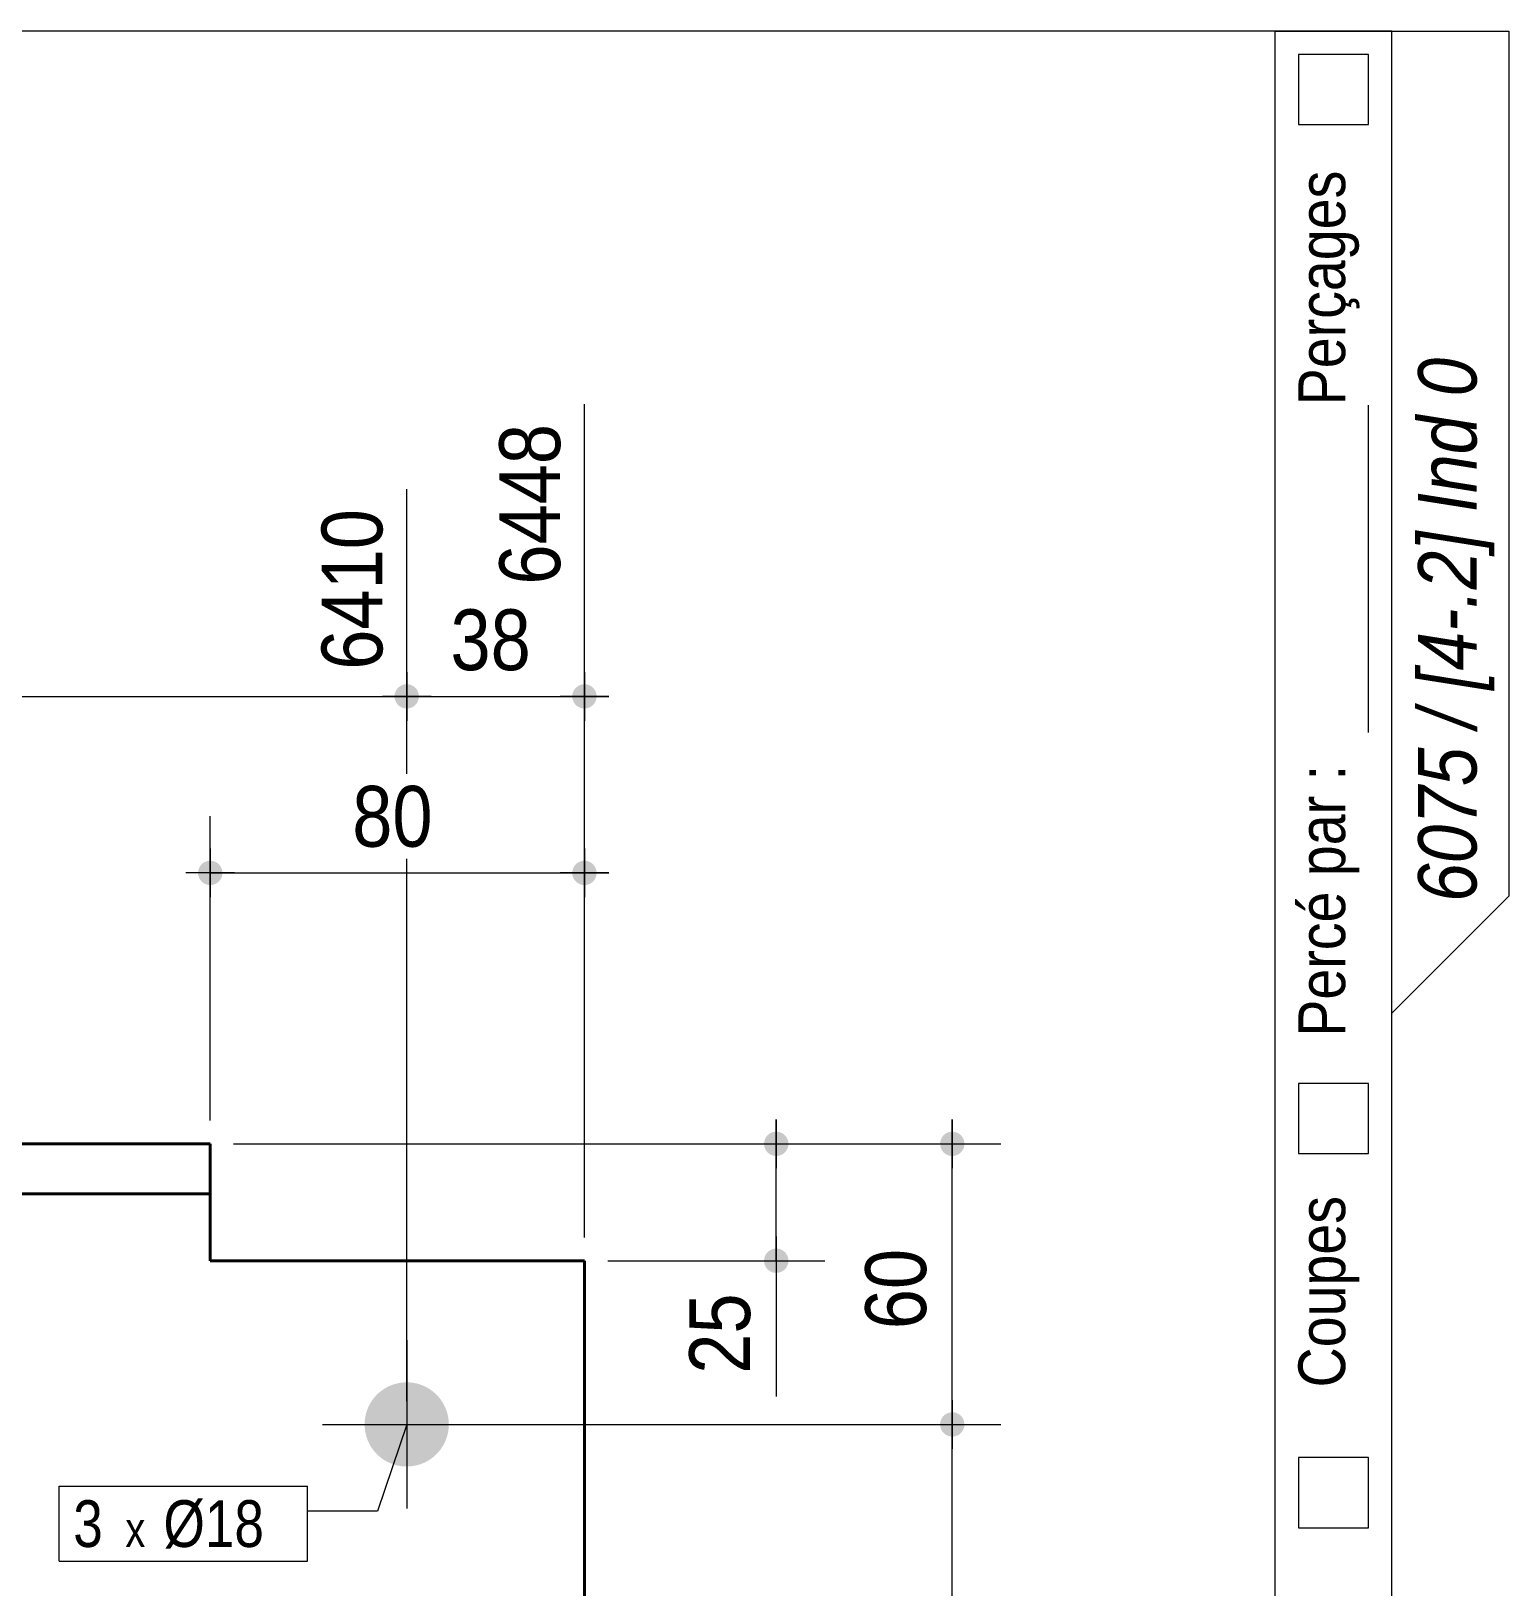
# Model space of a CAD drawing. Header units: millimetres. Extents: x 2 to 287, y 5 to 195.
# Drawn here: x 223.8 to 287, y 128.5 to 195 of the extents above; entities that cross this region are included whole.
import ezdxf

# ---------------------------------------------------------------- set-up
doc = ezdxf.new("R2010")
doc.units = ezdxf.units.MM
for name, color, linetype, lineweight in [('Autre type objet', 1, 'Continuous', 0), ('Boulon', 7, 'Continuous', 0), ('Cotation', 7, 'Continuous', 0), ('Désignation boulon', 3, 'Continuous', 0), ('Feuille dessin', 5, 'Continuous', 0), ('Piece', 2, 'Continuous', 0)]:
    doc.layers.add(name, color=color, linetype=linetype, lineweight=lineweight)
doc.styles.add('ARIAL', font='ARIAL.TTF')
doc.styles.add('ARIAL_ITALIC', font='ARIALI.TTF')
doc.styles.add('COMIC_SANS_MS', font='COMIC.TTF')

# ---------------------------------------------------------------- blocks, each defined once
blk = doc.blocks.new('*A3')
at = {"layer": 'Boulon'}
for points in [[(238.072, 135.461), (238.074, 135.505), (238.077, 135.55), (238.081, 135.594), (238.085, 135.637), (238.091, 135.681), (238.098, 135.725), (238.107, 135.768), (238.116, 135.811), (238.126, 135.854), (238.137, 135.897), (238.149, 135.94), (238.163, 135.982), (238.177, 136.024), (238.193, 136.065), (238.209, 136.106), (238.226, 136.147), (238.245, 136.187), (238.264, 136.226), (238.284, 136.266), (238.306, 136.304), (238.328, 136.342), (238.351, 136.38), (238.375, 136.417), (238.4, 136.454), (238.426, 136.489), (238.453, 136.525), (238.481, 136.559), (238.509, 136.593), (238.538, 136.626), (238.568, 136.658), (238.599, 136.69), (238.631, 136.721), (238.663, 136.751), (238.696, 136.78), (238.73, 136.809), (238.765, 136.836), (238.8, 136.863), (238.835, 136.889), (238.872, 136.914), (238.909, 136.938), (238.947, 136.961), (238.985, 136.983), (239.023, 137.005), (239.063, 137.025), (239.102, 137.044), (239.143, 137.063), (239.183, 137.08), (239.224, 137.096), (239.266, 137.112), (239.307, 137.126), (239.349, 137.14), (239.392, 137.152), (239.435, 137.163), (239.478, 137.173), (239.521, 137.183), (239.564, 137.191), (239.608, 137.198), (239.652, 137.204), (239.696, 137.208), (239.74, 137.212), (239.784, 137.215), (239.828, 137.217), (239.872, 137.217), (239.916, 137.217), (239.96, 137.215), (240.004, 137.212), (240.048, 137.208), (240.092, 137.204), (240.136, 137.198), (240.18, 137.191), (240.223, 137.183), (240.266, 137.173), (240.309, 137.163), (240.352, 137.152), (240.394, 137.14), (240.437, 137.126), (240.478, 137.112), (240.52, 137.096), (240.561, 137.08), (240.601, 137.063), (240.642, 137.044), (240.681, 137.025), (240.72, 137.005), (240.759, 136.983), (240.797, 136.961), (240.835, 136.938), (240.872, 136.914), (240.908, 136.889), (240.944, 136.863), (240.979, 136.836), (241.014, 136.809), (241.048, 136.78), (241.081, 136.751), (241.113, 136.721), (241.145, 136.69), (241.176, 136.658), (241.206, 136.626), (241.235, 136.593), (241.263, 136.559), (241.291, 136.525), (241.318, 136.489), (241.344, 136.454), (241.369, 136.417), (241.393, 136.38), (241.416, 136.342), (241.438, 136.304), (241.459, 136.266), (241.48, 136.226), (241.499, 136.187), (241.518, 136.147), (241.535, 136.106), (241.551, 136.065), (241.567, 136.024), (241.581, 135.982), (241.594, 135.94), (241.607, 135.897), (241.618, 135.854), (241.628, 135.811), (241.637, 135.768), (241.645, 135.725), (241.652, 135.681), (241.658, 135.637), (241.663, 135.594), (241.667, 135.55), (241.67, 135.505), (241.671, 135.461), (241.672, 135.417), (241.671, 135.373), (241.67, 135.329), (241.667, 135.285), (241.663, 135.241), (241.658, 135.197), (241.652, 135.153), (241.645, 135.109), (241.637, 135.066), (241.628, 135.023), (241.618, 134.98), (241.607, 134.937), (241.594, 134.895), (241.581, 134.852), (241.567, 134.811), (241.551, 134.769), (241.535, 134.728), (241.518, 134.688), (241.499, 134.648), (241.48, 134.608), (241.459, 134.569), (241.438, 134.53), (241.416, 134.492), (241.393, 134.454), (241.369, 134.417), (241.344, 134.381), (241.318, 134.345), (241.291, 134.31), (241.263, 134.275), (241.235, 134.241), (241.206, 134.208), (241.176, 134.176), (241.145, 134.144), (241.113, 134.113), (241.081, 134.083), (241.048, 134.054), (241.014, 134.026), (240.979, 133.998), (240.944, 133.971), (240.908, 133.945), (240.872, 133.92), (240.835, 133.896), (240.797, 133.873), (240.759, 133.851), (240.72, 133.83), (240.681, 133.809), (240.642, 133.79), (240.601, 133.772), (240.561, 133.754), (240.52, 133.738), (240.478, 133.722), (240.437, 133.708), (240.394, 133.695), (240.352, 133.682), (240.309, 133.671), (240.266, 133.661), (240.223, 133.652), (240.18, 133.644), (240.136, 133.637), (240.092, 133.631), (240.048, 133.626), (240.004, 133.622), (239.96, 133.619), (239.916, 133.618), (239.872, 133.617), (239.828, 133.618), (239.784, 133.619), (239.74, 133.622), (239.696, 133.626), (239.652, 133.631), (239.608, 133.637), (239.564, 133.644), (239.521, 133.652), (239.478, 133.661), (239.435, 133.671), (239.392, 133.682), (239.349, 133.695), (239.307, 133.708), (239.266, 133.722), (239.224, 133.738), (239.183, 133.754), (239.143, 133.772), (239.102, 133.79), (239.063, 133.809), (239.023, 133.83), (238.985, 133.851), (238.947, 133.873), (238.909, 133.896), (238.872, 133.92), (238.835, 133.945), (238.8, 133.971), (238.765, 133.998), (238.73, 134.026), (238.696, 134.054), (238.663, 134.083), (238.631, 134.113), (238.599, 134.144), (238.568, 134.176), (238.538, 134.208), (238.509, 134.241), (238.481, 134.275), (238.453, 134.31), (238.426, 134.345), (238.4, 134.381), (238.375, 134.417), (238.351, 134.454), (238.328, 134.492), (238.306, 134.53), (238.284, 134.569), (238.264, 134.608), (238.245, 134.648), (238.226, 134.688), (238.209, 134.728), (238.193, 134.769), (238.177, 134.811), (238.163, 134.852), (238.149, 134.895), (238.137, 134.937), (238.126, 134.98), (238.116, 135.023), (238.107, 135.066), (238.098, 135.109), (238.091, 135.153), (238.085, 135.197), (238.081, 135.241), (238.077, 135.285), (238.074, 135.329), (238.072, 135.373), (238.072, 135.417)], [(238.072, 117.461), (238.074, 117.505), (238.077, 117.55), (238.081, 117.594), (238.085, 117.637), (238.091, 117.681), (238.098, 117.725), (238.107, 117.768), (238.116, 117.811), (238.126, 117.854), (238.137, 117.897), (238.149, 117.94), (238.163, 117.982), (238.177, 118.024), (238.193, 118.065), (238.209, 118.106), (238.226, 118.147), (238.245, 118.187), (238.264, 118.226), (238.284, 118.266), (238.306, 118.304), (238.328, 118.342), (238.351, 118.38), (238.375, 118.417), (238.4, 118.454), (238.426, 118.489), (238.453, 118.525), (238.481, 118.559), (238.509, 118.593), (238.538, 118.626), (238.568, 118.658), (238.599, 118.69), (238.631, 118.721), (238.663, 118.751), (238.696, 118.78), (238.73, 118.809), (238.765, 118.836), (238.8, 118.863), (238.835, 118.889), (238.872, 118.914), (238.909, 118.938), (238.947, 118.961), (238.985, 118.983), (239.023, 119.005), (239.063, 119.025), (239.102, 119.044), (239.143, 119.063), (239.183, 119.08), (239.224, 119.096), (239.266, 119.112), (239.307, 119.126), (239.349, 119.14), (239.392, 119.152), (239.435, 119.163), (239.478, 119.173), (239.521, 119.183), (239.564, 119.191), (239.608, 119.198), (239.652, 119.204), (239.696, 119.208), (239.74, 119.212), (239.784, 119.215), (239.828, 119.217), (239.872, 119.217), (239.916, 119.217), (239.96, 119.215), (240.004, 119.212), (240.048, 119.208), (240.092, 119.204), (240.136, 119.198), (240.18, 119.191), (240.223, 119.183), (240.266, 119.173), (240.309, 119.163), (240.352, 119.152), (240.394, 119.14), (240.437, 119.126), (240.478, 119.112), (240.52, 119.096), (240.561, 119.08), (240.601, 119.063), (240.642, 119.044), (240.681, 119.025), (240.72, 119.005), (240.759, 118.983), (240.797, 118.961), (240.835, 118.938), (240.872, 118.914), (240.908, 118.889), (240.944, 118.863), (240.979, 118.836), (241.014, 118.809), (241.048, 118.78), (241.081, 118.751), (241.113, 118.721), (241.145, 118.69), (241.176, 118.658), (241.206, 118.626), (241.235, 118.593), (241.263, 118.559), (241.291, 118.525), (241.318, 118.489), (241.344, 118.454), (241.369, 118.417), (241.393, 118.38), (241.416, 118.342), (241.438, 118.304), (241.459, 118.266), (241.48, 118.226), (241.499, 118.187), (241.518, 118.147), (241.535, 118.106), (241.551, 118.065), (241.567, 118.024), (241.581, 117.982), (241.594, 117.94), (241.607, 117.897), (241.618, 117.854), (241.628, 117.811), (241.637, 117.768), (241.645, 117.725), (241.652, 117.681), (241.658, 117.637), (241.663, 117.594), (241.667, 117.55), (241.67, 117.505), (241.671, 117.461), (241.672, 117.417), (241.671, 117.373), (241.67, 117.329), (241.667, 117.285), (241.663, 117.241), (241.658, 117.197), (241.652, 117.153), (241.645, 117.109), (241.637, 117.066), (241.628, 117.023), (241.618, 116.98), (241.607, 116.937), (241.594, 116.895), (241.581, 116.852), (241.567, 116.811), (241.551, 116.769), (241.535, 116.728), (241.518, 116.688), (241.499, 116.648), (241.48, 116.608), (241.459, 116.569), (241.438, 116.53), (241.416, 116.492), (241.393, 116.454), (241.369, 116.417), (241.344, 116.381), (241.318, 116.345), (241.291, 116.31), (241.263, 116.275), (241.235, 116.241), (241.206, 116.208), (241.176, 116.176), (241.145, 116.144), (241.113, 116.113), (241.081, 116.083), (241.048, 116.054), (241.014, 116.026), (240.979, 115.998), (240.944, 115.971), (240.908, 115.945), (240.872, 115.92), (240.835, 115.896), (240.797, 115.873), (240.759, 115.851), (240.72, 115.83), (240.681, 115.809), (240.642, 115.79), (240.601, 115.772), (240.561, 115.754), (240.52, 115.738), (240.478, 115.722), (240.437, 115.708), (240.394, 115.695), (240.352, 115.682), (240.309, 115.671), (240.266, 115.661), (240.223, 115.652), (240.18, 115.644), (240.136, 115.637), (240.092, 115.631), (240.048, 115.626), (240.004, 115.622), (239.96, 115.619), (239.916, 115.618), (239.872, 115.617), (239.828, 115.618), (239.784, 115.619), (239.74, 115.622), (239.696, 115.626), (239.652, 115.631), (239.608, 115.637), (239.564, 115.644), (239.521, 115.652), (239.478, 115.661), (239.435, 115.671), (239.392, 115.682), (239.349, 115.695), (239.307, 115.708), (239.266, 115.722), (239.224, 115.738), (239.183, 115.754), (239.143, 115.772), (239.102, 115.79), (239.063, 115.809), (239.023, 115.83), (238.985, 115.851), (238.947, 115.873), (238.909, 115.896), (238.872, 115.92), (238.835, 115.945), (238.8, 115.971), (238.765, 115.998), (238.73, 116.026), (238.696, 116.054), (238.663, 116.083), (238.631, 116.113), (238.599, 116.144), (238.568, 116.176), (238.538, 116.208), (238.509, 116.241), (238.481, 116.275), (238.453, 116.31), (238.426, 116.345), (238.4, 116.381), (238.375, 116.417), (238.351, 116.454), (238.328, 116.492), (238.306, 116.53), (238.284, 116.569), (238.264, 116.608), (238.245, 116.648), (238.226, 116.688), (238.209, 116.728), (238.193, 116.769), (238.177, 116.811), (238.163, 116.852), (238.149, 116.895), (238.137, 116.937), (238.126, 116.98), (238.116, 117.023), (238.107, 117.066), (238.098, 117.109), (238.091, 117.153), (238.085, 117.197), (238.081, 117.241), (238.077, 117.285), (238.074, 117.329), (238.072, 117.373), (238.072, 117.417)], [(238.072, 99.461), (238.074, 99.505), (238.077, 99.55), (238.081, 99.594), (238.085, 99.637), (238.091, 99.681), (238.098, 99.725), (238.107, 99.768), (238.116, 99.811), (238.126, 99.854), (238.137, 99.897), (238.149, 99.94), (238.163, 99.982), (238.177, 100.024), (238.193, 100.065), (238.209, 100.106), (238.226, 100.147), (238.245, 100.187), (238.264, 100.226), (238.284, 100.266), (238.306, 100.304), (238.328, 100.342), (238.351, 100.38), (238.375, 100.417), (238.4, 100.454), (238.426, 100.489), (238.453, 100.525), (238.481, 100.559), (238.509, 100.593), (238.538, 100.626), (238.568, 100.658), (238.599, 100.69), (238.631, 100.721), (238.663, 100.751), (238.696, 100.78), (238.73, 100.809), (238.765, 100.836), (238.8, 100.863), (238.835, 100.889), (238.872, 100.914), (238.909, 100.938), (238.947, 100.961), (238.985, 100.983), (239.023, 101.005), (239.063, 101.025), (239.102, 101.044), (239.143, 101.063), (239.183, 101.08), (239.224, 101.096), (239.266, 101.112), (239.307, 101.126), (239.349, 101.14), (239.392, 101.152), (239.435, 101.163), (239.478, 101.173), (239.521, 101.183), (239.564, 101.191), (239.608, 101.198), (239.652, 101.204), (239.696, 101.208), (239.74, 101.212), (239.784, 101.215), (239.828, 101.217), (239.872, 101.217), (239.916, 101.217), (239.96, 101.215), (240.004, 101.212), (240.048, 101.208), (240.092, 101.204), (240.136, 101.198), (240.18, 101.191), (240.223, 101.183), (240.266, 101.173), (240.309, 101.163), (240.352, 101.152), (240.394, 101.14), (240.437, 101.126), (240.478, 101.112), (240.52, 101.096), (240.561, 101.08), (240.601, 101.063), (240.642, 101.044), (240.681, 101.025), (240.72, 101.005), (240.759, 100.983), (240.797, 100.961), (240.835, 100.938), (240.872, 100.914), (240.908, 100.889), (240.944, 100.863), (240.979, 100.836), (241.014, 100.809), (241.048, 100.78), (241.081, 100.751), (241.113, 100.721), (241.145, 100.69), (241.176, 100.658), (241.206, 100.626), (241.235, 100.593), (241.263, 100.559), (241.291, 100.525), (241.318, 100.489), (241.344, 100.454), (241.369, 100.417), (241.393, 100.38), (241.416, 100.342), (241.438, 100.304), (241.459, 100.266), (241.48, 100.226), (241.499, 100.187), (241.518, 100.147), (241.535, 100.106), (241.551, 100.065), (241.567, 100.024), (241.581, 99.982), (241.594, 99.94), (241.607, 99.897), (241.618, 99.854), (241.628, 99.811), (241.637, 99.768), (241.645, 99.725), (241.652, 99.681), (241.658, 99.637), (241.663, 99.594), (241.667, 99.55), (241.67, 99.505), (241.671, 99.461), (241.672, 99.417), (241.671, 99.373), (241.67, 99.329), (241.667, 99.285), (241.663, 99.241), (241.658, 99.197), (241.652, 99.153), (241.645, 99.109), (241.637, 99.066), (241.628, 99.023), (241.618, 98.98), (241.607, 98.937), (241.594, 98.895), (241.581, 98.852), (241.567, 98.811), (241.551, 98.769), (241.535, 98.728), (241.518, 98.688), (241.499, 98.648), (241.48, 98.608), (241.459, 98.569), (241.438, 98.53), (241.416, 98.492), (241.393, 98.454), (241.369, 98.417), (241.344, 98.381), (241.318, 98.345), (241.291, 98.31), (241.263, 98.275), (241.235, 98.241), (241.206, 98.208), (241.176, 98.176), (241.145, 98.144), (241.113, 98.113), (241.081, 98.083), (241.048, 98.054), (241.014, 98.026), (240.979, 97.998), (240.944, 97.971), (240.908, 97.945), (240.872, 97.92), (240.835, 97.896), (240.797, 97.873), (240.759, 97.851), (240.72, 97.83), (240.681, 97.809), (240.642, 97.79), (240.601, 97.772), (240.561, 97.754), (240.52, 97.738), (240.478, 97.722), (240.437, 97.708), (240.394, 97.695), (240.352, 97.682), (240.309, 97.671), (240.266, 97.661), (240.223, 97.652), (240.18, 97.644), (240.136, 97.637), (240.092, 97.631), (240.048, 97.626), (240.004, 97.622), (239.96, 97.619), (239.916, 97.618), (239.872, 97.617), (239.828, 97.618), (239.784, 97.619), (239.74, 97.622), (239.696, 97.626), (239.652, 97.631), (239.608, 97.637), (239.564, 97.644), (239.521, 97.652), (239.478, 97.661), (239.435, 97.671), (239.392, 97.682), (239.349, 97.695), (239.307, 97.708), (239.266, 97.722), (239.224, 97.738), (239.183, 97.754), (239.143, 97.772), (239.102, 97.79), (239.063, 97.809), (239.023, 97.83), (238.985, 97.851), (238.947, 97.873), (238.909, 97.896), (238.872, 97.92), (238.835, 97.945), (238.8, 97.971), (238.765, 97.998), (238.73, 98.026), (238.696, 98.054), (238.663, 98.083), (238.631, 98.113), (238.599, 98.144), (238.568, 98.176), (238.538, 98.208), (238.509, 98.241), (238.481, 98.275), (238.453, 98.31), (238.426, 98.345), (238.4, 98.381), (238.375, 98.417), (238.351, 98.454), (238.328, 98.492), (238.306, 98.53), (238.284, 98.569), (238.264, 98.608), (238.245, 98.648), (238.226, 98.688), (238.209, 98.728), (238.193, 98.769), (238.177, 98.811), (238.163, 98.852), (238.149, 98.895), (238.137, 98.937), (238.126, 98.98), (238.116, 99.023), (238.107, 99.066), (238.098, 99.109), (238.091, 99.153), (238.085, 99.197), (238.081, 99.241), (238.077, 99.285), (238.074, 99.329), (238.072, 99.373), (238.072, 99.417)]]:
    blk.add_hatch(color=256, dxfattribs=at).paths.add_polyline_path(points, flags=17)
at = {"layer": 'Boulon', "linetype": 'Continuous', "lineweight": 0}
for p, q in [((239.872, 139.017), (239.872, 131.817)), ((236.272, 135.417), (243.472, 135.417)), ((239.872, 121.017), (239.872, 113.817)), ((236.272, 117.417), (243.472, 117.417)), ((239.872, 103.017), (239.872, 95.817)), ((236.272, 99.417), (243.472, 99.417))]:
    blk.add_line(p, q, dxfattribs=at)
blk = doc.blocks.new('*A5')
at = {"layer": 'Piece', "color": 2, "linetype": 'Continuous', "lineweight": 40}
for p, q in [((231.471985, 147.417109), (191.471985, 147.417109)), ((231.471985, 147.417109), (231.471985, 142.417109)), ((231.471985, 145.277109), (191.471985, 145.277109)), ((231.471985, 142.417109), (247.471985, 142.417109)), ((247.471985, 87.417109), (247.471985, 142.417109))]:
    blk.add_line(p, q, dxfattribs=at)
blk = doc.blocks.new('*A6')
at = {"layer": 'Feuille dessin', "linetype": 'Continuous', "lineweight": 0}
for p, q in [((282, 195), (5, 195)), ((282, 5), (282, 195))]:
    blk.add_line(p, q, dxfattribs=at)
blk = doc.blocks.new('*A7')
at = {"layer": 'Autre type objet', "linetype": 'Continuous', "lineweight": 0}
for p, q in [((277, 42), (277, 195)), ((277, 195), (287, 195)), ((282, 42), (282, 195)), ((287, 195), (287, 158)), ((278, 194), (278, 191)), ((281, 194), (278, 194)), ((281, 191), (281, 194)), ((278, 191), (281, 191)), ((281, 165), (281, 179)), ((287, 158), (282, 153)), ((278, 150), (278, 147)), ((281, 150), (278, 150)), ((281, 147), (281, 150)), ((278, 147), (281, 147)), ((278, 134), (278, 131)), ((281, 134), (278, 134)), ((281, 131), (281, 134)), ((278, 131), (281, 131))]:
    blk.add_line(p, q, dxfattribs=at)
at = {"layer": 'Autre type objet', "width": 0.85}
for s, height, style, p in [('Perçages', 2, 'ARIAL', (280, 179)), ('6075 / [4-.2] Ind 0', 2.5, 'ARIAL_ITALIC', (285.619109, 157.760245)), ('Percé par :', 2, 'ARIAL', (280, 152)), ('Coupes', 2, 'ARIAL', (280, 137))]:
    blk.add_text(s, height=height, rotation=90, dxfattribs=dict(at, style=style)).set_placement(p)
blk = doc.blocks.new('*A12')
at = {"layer": 'Cotation'}
for points in [[(255.648, 146.898), (255.623, 146.9), (255.597, 146.903), (255.572, 146.907), (255.547, 146.913), (255.523, 146.92), (255.498, 146.928), (255.475, 146.937), (255.451, 146.947), (255.428, 146.959), (255.406, 146.971), (255.385, 146.985), (255.364, 146.999), (255.344, 147.015), (255.324, 147.032), (255.306, 147.049), (255.288, 147.068), (255.272, 147.087), (255.256, 147.107), (255.241, 147.128), (255.228, 147.15), (255.215, 147.172), (255.203, 147.195), (255.193, 147.218), (255.184, 147.242), (255.176, 147.266), (255.169, 147.291), (255.164, 147.316), (255.159, 147.341), (255.156, 147.366), (255.154, 147.392), (255.154, 147.417), (255.154, 147.443), (255.156, 147.468), (255.159, 147.493), (255.164, 147.519), (255.169, 147.543), (255.176, 147.568), (255.184, 147.592), (255.193, 147.616), (255.203, 147.639), (255.215, 147.662), (255.228, 147.684), (255.241, 147.706), (255.256, 147.727), (255.272, 147.747), (255.288, 147.766), (255.306, 147.785), (255.324, 147.802), (255.344, 147.819), (255.364, 147.835), (255.385, 147.849), (255.406, 147.863), (255.428, 147.876), (255.451, 147.887), (255.475, 147.898), (255.498, 147.907), (255.523, 147.915), (255.547, 147.922), (255.572, 147.927), (255.597, 147.931), (255.623, 147.935), (255.648, 147.936), (255.674, 147.937), (255.699, 147.936), (255.725, 147.935), (255.75, 147.931), (255.775, 147.927), (255.8, 147.922), (255.825, 147.915), (255.849, 147.907), (255.873, 147.898), (255.896, 147.887), (255.919, 147.876), (255.941, 147.863), (255.962, 147.849), (255.983, 147.835), (256.003, 147.819), (256.023, 147.802), (256.041, 147.785), (256.059, 147.766), (256.076, 147.747), (256.091, 147.727), (256.106, 147.706), (256.12, 147.684), (256.132, 147.662), (256.144, 147.639), (256.154, 147.616), (256.163, 147.592), (256.171, 147.568), (256.178, 147.543), (256.184, 147.519), (256.188, 147.493), (256.191, 147.468), (256.193, 147.443), (256.194, 147.417), (256.193, 147.392), (256.191, 147.366), (256.188, 147.341), (256.184, 147.316), (256.178, 147.291), (256.171, 147.266), (256.163, 147.242), (256.154, 147.218), (256.144, 147.195), (256.132, 147.172), (256.12, 147.15), (256.106, 147.128), (256.091, 147.107), (256.076, 147.087), (256.059, 147.068), (256.041, 147.049), (256.023, 147.032), (256.003, 147.015), (255.983, 146.999), (255.962, 146.985), (255.941, 146.971), (255.919, 146.959), (255.896, 146.947), (255.873, 146.937), (255.849, 146.928), (255.825, 146.92), (255.8, 146.913), (255.775, 146.907), (255.75, 146.903), (255.725, 146.9), (255.699, 146.898), (255.674, 146.897)], [(255.648, 141.898), (255.623, 141.9), (255.597, 141.903), (255.572, 141.907), (255.547, 141.913), (255.523, 141.92), (255.498, 141.928), (255.475, 141.937), (255.451, 141.947), (255.428, 141.959), (255.406, 141.971), (255.385, 141.985), (255.364, 141.999), (255.344, 142.015), (255.324, 142.032), (255.306, 142.049), (255.288, 142.068), (255.272, 142.087), (255.256, 142.107), (255.241, 142.128), (255.228, 142.15), (255.215, 142.172), (255.203, 142.195), (255.193, 142.218), (255.184, 142.242), (255.176, 142.266), (255.169, 142.291), (255.164, 142.316), (255.159, 142.341), (255.156, 142.366), (255.154, 142.392), (255.154, 142.417), (255.154, 142.443), (255.156, 142.468), (255.159, 142.493), (255.164, 142.519), (255.169, 142.543), (255.176, 142.568), (255.184, 142.592), (255.193, 142.616), (255.203, 142.639), (255.215, 142.662), (255.228, 142.684), (255.241, 142.706), (255.256, 142.727), (255.272, 142.747), (255.288, 142.766), (255.306, 142.785), (255.324, 142.802), (255.344, 142.819), (255.364, 142.835), (255.385, 142.849), (255.406, 142.863), (255.428, 142.876), (255.451, 142.887), (255.475, 142.898), (255.498, 142.907), (255.523, 142.915), (255.547, 142.922), (255.572, 142.927), (255.597, 142.931), (255.623, 142.935), (255.648, 142.936), (255.674, 142.937), (255.699, 142.936), (255.725, 142.935), (255.75, 142.931), (255.775, 142.927), (255.8, 142.922), (255.825, 142.915), (255.849, 142.907), (255.873, 142.898), (255.896, 142.887), (255.919, 142.876), (255.941, 142.863), (255.962, 142.849), (255.983, 142.835), (256.003, 142.819), (256.023, 142.802), (256.041, 142.785), (256.059, 142.766), (256.076, 142.747), (256.091, 142.727), (256.106, 142.706), (256.12, 142.684), (256.132, 142.662), (256.144, 142.639), (256.154, 142.616), (256.163, 142.592), (256.171, 142.568), (256.178, 142.543), (256.184, 142.519), (256.188, 142.493), (256.191, 142.468), (256.193, 142.443), (256.194, 142.417), (256.193, 142.392), (256.191, 142.366), (256.188, 142.341), (256.184, 142.316), (256.178, 142.291), (256.171, 142.266), (256.163, 142.242), (256.154, 142.218), (256.144, 142.195), (256.132, 142.172), (256.12, 142.15), (256.106, 142.128), (256.091, 142.107), (256.076, 142.087), (256.059, 142.068), (256.041, 142.049), (256.023, 142.032), (256.003, 142.015), (255.983, 141.999), (255.962, 141.985), (255.941, 141.971), (255.919, 141.959), (255.896, 141.947), (255.873, 141.937), (255.849, 141.928), (255.825, 141.92), (255.8, 141.913), (255.775, 141.907), (255.75, 141.903), (255.725, 141.9), (255.699, 141.898), (255.674, 141.897)]]:
    blk.add_hatch(color=256, dxfattribs=at).paths.add_polyline_path(points, flags=17)
at = {"layer": 'Cotation', "linetype": 'Continuous', "lineweight": 0}
for p, q in [((255.674, 148.457), (255.674, 146.377)), ((255.674, 147.417), (255.674, 148.457)), ((232.472, 147.417), (257.754, 147.417)), ((254.634, 147.417), (256.714, 147.417)), ((255.674, 142.417), (255.674, 147.417)), ((255.674, 143.457), (255.674, 141.377)), ((248.472, 142.417), (257.754, 142.417)), ((254.634, 142.417), (256.714, 142.417)), ((255.674, 142.417), (255.674, 136.61)), ((255.674, 142.417), (255.674, 136.61))]:
    blk.add_line(p, q, dxfattribs=at)
at = {"layer": 'Cotation'}
for p in [(255.674, 147.417), (255.674, 142.417)]:
    blk.add_point(p, dxfattribs=at)
at = {"layer": 'Cotation', "style": 'ARIAL', "width": 0.85}
blk.add_text('25', height=2.6, rotation=90.00021, dxfattribs=at).set_placement((254.554, 137.585))
blk = doc.blocks.new('*A19')
at = {"layer": 'Cotation'}
for points in [[(263.175, 134.898), (263.149, 134.9), (263.124, 134.903), (263.099, 134.907), (263.074, 134.913), (263.049, 134.92), (263.025, 134.928), (263.001, 134.937), (262.978, 134.947), (262.955, 134.959), (262.933, 134.971), (262.911, 134.985), (262.891, 134.999), (262.87, 135.015), (262.851, 135.032), (262.833, 135.049), (262.815, 135.068), (262.798, 135.087), (262.783, 135.107), (262.768, 135.128), (262.754, 135.15), (262.742, 135.172), (262.73, 135.195), (262.72, 135.218), (262.711, 135.242), (262.703, 135.266), (262.696, 135.291), (262.69, 135.316), (262.686, 135.341), (262.683, 135.366), (262.681, 135.392), (262.68, 135.417), (262.681, 135.443), (262.683, 135.468), (262.686, 135.493), (262.69, 135.519), (262.696, 135.543), (262.703, 135.568), (262.711, 135.592), (262.72, 135.616), (262.73, 135.639), (262.742, 135.662), (262.754, 135.684), (262.768, 135.706), (262.783, 135.727), (262.798, 135.747), (262.815, 135.766), (262.833, 135.785), (262.851, 135.802), (262.87, 135.819), (262.891, 135.835), (262.911, 135.849), (262.933, 135.863), (262.955, 135.876), (262.978, 135.887), (263.001, 135.898), (263.025, 135.907), (263.049, 135.915), (263.074, 135.922), (263.099, 135.927), (263.124, 135.931), (263.149, 135.935), (263.175, 135.936), (263.2, 135.937), (263.226, 135.936), (263.251, 135.935), (263.277, 135.931), (263.302, 135.927), (263.327, 135.922), (263.351, 135.915), (263.375, 135.907), (263.399, 135.898), (263.423, 135.887), (263.445, 135.876), (263.468, 135.863), (263.489, 135.849), (263.51, 135.835), (263.53, 135.819), (263.549, 135.802), (263.568, 135.785), (263.586, 135.766), (263.602, 135.747), (263.618, 135.727), (263.633, 135.706), (263.646, 135.684), (263.659, 135.662), (263.67, 135.639), (263.681, 135.616), (263.69, 135.592), (263.698, 135.568), (263.705, 135.543), (263.71, 135.519), (263.715, 135.493), (263.718, 135.468), (263.72, 135.443), (263.72, 135.417), (263.72, 135.392), (263.718, 135.366), (263.715, 135.341), (263.71, 135.316), (263.705, 135.291), (263.698, 135.266), (263.69, 135.242), (263.681, 135.218), (263.67, 135.195), (263.659, 135.172), (263.646, 135.15), (263.633, 135.128), (263.618, 135.107), (263.602, 135.087), (263.586, 135.068), (263.568, 135.049), (263.549, 135.032), (263.53, 135.015), (263.51, 134.999), (263.489, 134.985), (263.468, 134.971), (263.445, 134.959), (263.423, 134.947), (263.399, 134.937), (263.375, 134.928), (263.351, 134.92), (263.327, 134.913), (263.302, 134.907), (263.277, 134.903), (263.251, 134.9), (263.226, 134.898), (263.2, 134.897)], [(263.175, 116.898), (263.149, 116.9), (263.124, 116.903), (263.099, 116.907), (263.074, 116.913), (263.049, 116.92), (263.025, 116.928), (263.001, 116.937), (262.978, 116.947), (262.955, 116.959), (262.933, 116.971), (262.911, 116.985), (262.891, 116.999), (262.87, 117.015), (262.851, 117.032), (262.833, 117.049), (262.815, 117.068), (262.798, 117.087), (262.783, 117.107), (262.768, 117.128), (262.754, 117.15), (262.742, 117.172), (262.73, 117.195), (262.72, 117.218), (262.711, 117.242), (262.703, 117.266), (262.696, 117.291), (262.69, 117.316), (262.686, 117.341), (262.683, 117.366), (262.681, 117.392), (262.68, 117.417), (262.681, 117.443), (262.683, 117.468), (262.686, 117.493), (262.69, 117.519), (262.696, 117.543), (262.703, 117.568), (262.711, 117.592), (262.72, 117.616), (262.73, 117.639), (262.742, 117.662), (262.754, 117.684), (262.768, 117.706), (262.783, 117.727), (262.798, 117.747), (262.815, 117.766), (262.833, 117.785), (262.851, 117.802), (262.87, 117.819), (262.891, 117.835), (262.911, 117.849), (262.933, 117.863), (262.955, 117.876), (262.978, 117.887), (263.001, 117.898), (263.025, 117.907), (263.049, 117.915), (263.074, 117.922), (263.099, 117.927), (263.124, 117.931), (263.149, 117.935), (263.175, 117.936), (263.2, 117.937), (263.226, 117.936), (263.251, 117.935), (263.277, 117.931), (263.302, 117.927), (263.327, 117.922), (263.351, 117.915), (263.375, 117.907), (263.399, 117.898), (263.423, 117.887), (263.445, 117.876), (263.468, 117.863), (263.489, 117.849), (263.51, 117.835), (263.53, 117.819), (263.549, 117.802), (263.568, 117.785), (263.586, 117.766), (263.602, 117.747), (263.618, 117.727), (263.633, 117.706), (263.646, 117.684), (263.659, 117.662), (263.67, 117.639), (263.681, 117.616), (263.69, 117.592), (263.698, 117.568), (263.705, 117.543), (263.71, 117.519), (263.715, 117.493), (263.718, 117.468), (263.72, 117.443), (263.72, 117.417), (263.72, 117.392), (263.718, 117.366), (263.715, 117.341), (263.71, 117.316), (263.705, 117.291), (263.698, 117.266), (263.69, 117.242), (263.681, 117.218), (263.67, 117.195), (263.659, 117.172), (263.646, 117.15), (263.633, 117.128), (263.618, 117.107), (263.602, 117.087), (263.586, 117.068), (263.568, 117.049), (263.549, 117.032), (263.53, 117.015), (263.51, 116.999), (263.489, 116.985), (263.468, 116.971), (263.445, 116.959), (263.423, 116.947), (263.399, 116.937), (263.375, 116.928), (263.351, 116.92), (263.327, 116.913), (263.302, 116.907), (263.277, 116.903), (263.251, 116.9), (263.226, 116.898), (263.2, 116.897)]]:
    blk.add_hatch(color=256, dxfattribs=at).paths.add_polyline_path(points, flags=17)
at = {"layer": 'Cotation', "linetype": 'Continuous', "lineweight": 0}
for p, q in [((263.2, 136.457), (263.2, 134.377)), ((263.2, 135.417), (263.2, 136.457)), ((240.872, 135.417), (265.28, 135.417)), ((262.16, 135.417), (264.24, 135.417)), ((263.2, 117.417), (263.2, 135.417)), ((263.2, 118.457), (263.2, 116.377)), ((240.872, 117.417), (265.28, 117.417)), ((262.16, 117.417), (264.24, 117.417)), ((263.2, 117.417), (263.2, 116.377))]:
    blk.add_line(p, q, dxfattribs=at)
at = {"layer": 'Cotation'}
for p in [(263.2, 135.417), (263.2, 117.417)]:
    blk.add_point(p, dxfattribs=at)
at = {"layer": 'Cotation', "style": 'ARIAL', "width": 0.85}
blk.add_text('90', height=2.6, rotation=90.00021, dxfattribs=at).set_placement((262.08, 124.489))
blk = doc.blocks.new('*A20')
at = {"layer": 'Cotation'}
for points in [[(263.175, 146.898), (263.149, 146.9), (263.124, 146.903), (263.099, 146.907), (263.074, 146.913), (263.049, 146.92), (263.025, 146.928), (263.001, 146.937), (262.978, 146.947), (262.955, 146.959), (262.933, 146.971), (262.911, 146.985), (262.891, 146.999), (262.87, 147.015), (262.851, 147.032), (262.833, 147.049), (262.815, 147.068), (262.798, 147.087), (262.783, 147.107), (262.768, 147.128), (262.754, 147.15), (262.742, 147.172), (262.73, 147.195), (262.72, 147.218), (262.711, 147.242), (262.703, 147.266), (262.696, 147.291), (262.69, 147.316), (262.686, 147.341), (262.683, 147.366), (262.681, 147.392), (262.68, 147.417), (262.681, 147.443), (262.683, 147.468), (262.686, 147.493), (262.69, 147.519), (262.696, 147.543), (262.703, 147.568), (262.711, 147.592), (262.72, 147.616), (262.73, 147.639), (262.742, 147.662), (262.754, 147.684), (262.768, 147.706), (262.783, 147.727), (262.798, 147.747), (262.815, 147.766), (262.833, 147.785), (262.851, 147.802), (262.87, 147.819), (262.891, 147.835), (262.911, 147.849), (262.933, 147.863), (262.955, 147.876), (262.978, 147.887), (263.001, 147.898), (263.025, 147.907), (263.049, 147.915), (263.074, 147.922), (263.099, 147.927), (263.124, 147.931), (263.149, 147.935), (263.175, 147.936), (263.2, 147.937), (263.226, 147.936), (263.251, 147.935), (263.277, 147.931), (263.302, 147.927), (263.327, 147.922), (263.351, 147.915), (263.375, 147.907), (263.399, 147.898), (263.423, 147.887), (263.445, 147.876), (263.468, 147.863), (263.489, 147.849), (263.51, 147.835), (263.53, 147.819), (263.549, 147.802), (263.568, 147.785), (263.586, 147.766), (263.602, 147.747), (263.618, 147.727), (263.633, 147.706), (263.646, 147.684), (263.659, 147.662), (263.67, 147.639), (263.681, 147.616), (263.69, 147.592), (263.698, 147.568), (263.705, 147.543), (263.71, 147.519), (263.715, 147.493), (263.718, 147.468), (263.72, 147.443), (263.72, 147.417), (263.72, 147.392), (263.718, 147.366), (263.715, 147.341), (263.71, 147.316), (263.705, 147.291), (263.698, 147.266), (263.69, 147.242), (263.681, 147.218), (263.67, 147.195), (263.659, 147.172), (263.646, 147.15), (263.633, 147.128), (263.618, 147.107), (263.602, 147.087), (263.586, 147.068), (263.568, 147.049), (263.549, 147.032), (263.53, 147.015), (263.51, 146.999), (263.489, 146.985), (263.468, 146.971), (263.445, 146.959), (263.423, 146.947), (263.399, 146.937), (263.375, 146.928), (263.351, 146.92), (263.327, 146.913), (263.302, 146.907), (263.277, 146.903), (263.251, 146.9), (263.226, 146.898), (263.2, 146.897)], [(263.175, 134.898), (263.149, 134.9), (263.124, 134.903), (263.099, 134.907), (263.074, 134.913), (263.049, 134.92), (263.025, 134.928), (263.001, 134.937), (262.978, 134.947), (262.955, 134.959), (262.933, 134.971), (262.911, 134.985), (262.891, 134.999), (262.87, 135.015), (262.851, 135.032), (262.833, 135.049), (262.815, 135.068), (262.798, 135.087), (262.783, 135.107), (262.768, 135.128), (262.754, 135.15), (262.742, 135.172), (262.73, 135.195), (262.72, 135.218), (262.711, 135.242), (262.703, 135.266), (262.696, 135.291), (262.69, 135.316), (262.686, 135.341), (262.683, 135.366), (262.681, 135.392), (262.68, 135.417), (262.681, 135.443), (262.683, 135.468), (262.686, 135.493), (262.69, 135.519), (262.696, 135.543), (262.703, 135.568), (262.711, 135.592), (262.72, 135.616), (262.73, 135.639), (262.742, 135.662), (262.754, 135.684), (262.768, 135.706), (262.783, 135.727), (262.798, 135.747), (262.815, 135.766), (262.833, 135.785), (262.851, 135.802), (262.87, 135.819), (262.891, 135.835), (262.911, 135.849), (262.933, 135.863), (262.955, 135.876), (262.978, 135.887), (263.001, 135.898), (263.025, 135.907), (263.049, 135.915), (263.074, 135.922), (263.099, 135.927), (263.124, 135.931), (263.149, 135.935), (263.175, 135.936), (263.2, 135.937), (263.226, 135.936), (263.251, 135.935), (263.277, 135.931), (263.302, 135.927), (263.327, 135.922), (263.351, 135.915), (263.375, 135.907), (263.399, 135.898), (263.423, 135.887), (263.445, 135.876), (263.468, 135.863), (263.489, 135.849), (263.51, 135.835), (263.53, 135.819), (263.549, 135.802), (263.568, 135.785), (263.586, 135.766), (263.602, 135.747), (263.618, 135.727), (263.633, 135.706), (263.646, 135.684), (263.659, 135.662), (263.67, 135.639), (263.681, 135.616), (263.69, 135.592), (263.698, 135.568), (263.705, 135.543), (263.71, 135.519), (263.715, 135.493), (263.718, 135.468), (263.72, 135.443), (263.72, 135.417), (263.72, 135.392), (263.718, 135.366), (263.715, 135.341), (263.71, 135.316), (263.705, 135.291), (263.698, 135.266), (263.69, 135.242), (263.681, 135.218), (263.67, 135.195), (263.659, 135.172), (263.646, 135.15), (263.633, 135.128), (263.618, 135.107), (263.602, 135.087), (263.586, 135.068), (263.568, 135.049), (263.549, 135.032), (263.53, 135.015), (263.51, 134.999), (263.489, 134.985), (263.468, 134.971), (263.445, 134.959), (263.423, 134.947), (263.399, 134.937), (263.375, 134.928), (263.351, 134.92), (263.327, 134.913), (263.302, 134.907), (263.277, 134.903), (263.251, 134.9), (263.226, 134.898), (263.2, 134.897)]]:
    blk.add_hatch(color=256, dxfattribs=at).paths.add_polyline_path(points, flags=17)
at = {"layer": 'Cotation', "linetype": 'Continuous', "lineweight": 0}
for p, q in [((263.2, 148.457), (263.2, 146.377)), ((263.2, 147.417), (263.2, 148.457)), ((232.472, 147.417), (265.28, 147.417)), ((262.16, 147.417), (264.24, 147.417)), ((263.2, 135.417), (263.2, 147.417)), ((263.2, 136.457), (263.2, 134.377)), ((240.872, 135.417), (265.28, 135.417)), ((262.16, 135.417), (264.24, 135.417)), ((263.2, 135.417), (263.2, 134.377))]:
    blk.add_line(p, q, dxfattribs=at)
at = {"layer": 'Cotation'}
for p in [(263.2, 147.417), (263.2, 135.417)]:
    blk.add_point(p, dxfattribs=at)
at = {"layer": 'Cotation', "style": 'ARIAL', "width": 0.85}
blk.add_text('60', height=2.6, rotation=90.00021, dxfattribs=at).set_placement((262.08, 139.489))
blk = doc.blocks.new('*A25')
at = {"layer": 'Cotation'}
for points in [[(231.446, 158.483), (231.421, 158.485), (231.396, 158.488), (231.371, 158.492), (231.346, 158.498), (231.321, 158.505), (231.297, 158.513), (231.273, 158.522), (231.25, 158.532), (231.227, 158.544), (231.205, 158.556), (231.183, 158.57), (231.162, 158.585), (231.142, 158.6), (231.123, 158.617), (231.104, 158.635), (231.087, 158.653), (231.07, 158.673), (231.054, 158.693), (231.04, 158.714), (231.026, 158.735), (231.013, 158.757), (231.002, 158.78), (230.992, 158.803), (230.982, 158.827), (230.974, 158.851), (230.968, 158.876), (230.962, 158.901), (230.958, 158.926), (230.954, 158.951), (230.953, 158.977), (230.952, 159.002), (230.953, 159.028), (230.954, 159.053), (230.958, 159.079), (230.962, 159.104), (230.968, 159.129), (230.974, 159.153), (230.982, 159.178), (230.992, 159.201), (231.002, 159.225), (231.013, 159.248), (231.026, 159.27), (231.04, 159.291), (231.054, 159.312), (231.07, 159.332), (231.087, 159.352), (231.104, 159.37), (231.123, 159.388), (231.142, 159.404), (231.162, 159.42), (231.183, 159.435), (231.205, 159.448), (231.227, 159.461), (231.25, 159.472), (231.273, 159.483), (231.297, 159.492), (231.321, 159.5), (231.346, 159.507), (231.371, 159.512), (231.396, 159.517), (231.421, 159.52), (231.446, 159.522), (231.472, 159.522), (231.498, 159.522), (231.523, 159.52), (231.548, 159.517), (231.573, 159.512), (231.598, 159.507), (231.623, 159.5), (231.647, 159.492), (231.671, 159.483), (231.694, 159.472), (231.717, 159.461), (231.739, 159.448), (231.761, 159.435), (231.782, 159.42), (231.802, 159.404), (231.821, 159.388), (231.84, 159.37), (231.857, 159.352), (231.874, 159.332), (231.89, 159.312), (231.904, 159.291), (231.918, 159.27), (231.931, 159.248), (231.942, 159.225), (231.952, 159.201), (231.962, 159.178), (231.97, 159.153), (231.976, 159.129), (231.982, 159.104), (231.986, 159.079), (231.989, 159.053), (231.991, 159.028), (231.992, 159.002), (231.991, 158.977), (231.989, 158.951), (231.986, 158.926), (231.982, 158.901), (231.976, 158.876), (231.97, 158.851), (231.962, 158.827), (231.952, 158.803), (231.942, 158.78), (231.931, 158.757), (231.918, 158.735), (231.904, 158.714), (231.89, 158.693), (231.874, 158.673), (231.857, 158.653), (231.84, 158.635), (231.821, 158.617), (231.802, 158.6), (231.782, 158.585), (231.761, 158.57), (231.739, 158.556), (231.717, 158.544), (231.694, 158.532), (231.671, 158.522), (231.647, 158.513), (231.623, 158.505), (231.598, 158.498), (231.573, 158.492), (231.548, 158.488), (231.523, 158.485), (231.498, 158.483), (231.472, 158.482)], [(247.446, 158.483), (247.421, 158.485), (247.396, 158.488), (247.371, 158.492), (247.346, 158.498), (247.321, 158.505), (247.297, 158.513), (247.273, 158.522), (247.25, 158.532), (247.227, 158.544), (247.205, 158.556), (247.183, 158.57), (247.162, 158.585), (247.142, 158.6), (247.123, 158.617), (247.104, 158.635), (247.087, 158.653), (247.07, 158.673), (247.054, 158.693), (247.04, 158.714), (247.026, 158.735), (247.013, 158.757), (247.002, 158.78), (246.992, 158.803), (246.982, 158.827), (246.974, 158.851), (246.968, 158.876), (246.962, 158.901), (246.958, 158.926), (246.954, 158.951), (246.953, 158.977), (246.952, 159.002), (246.953, 159.028), (246.954, 159.053), (246.958, 159.079), (246.962, 159.104), (246.968, 159.129), (246.974, 159.153), (246.982, 159.178), (246.992, 159.201), (247.002, 159.225), (247.013, 159.248), (247.026, 159.27), (247.04, 159.291), (247.054, 159.312), (247.07, 159.332), (247.087, 159.352), (247.104, 159.37), (247.123, 159.388), (247.142, 159.404), (247.162, 159.42), (247.183, 159.435), (247.205, 159.448), (247.227, 159.461), (247.25, 159.472), (247.273, 159.483), (247.297, 159.492), (247.321, 159.5), (247.346, 159.507), (247.371, 159.512), (247.396, 159.517), (247.421, 159.52), (247.446, 159.522), (247.472, 159.522), (247.498, 159.522), (247.523, 159.52), (247.548, 159.517), (247.573, 159.512), (247.598, 159.507), (247.623, 159.5), (247.647, 159.492), (247.671, 159.483), (247.694, 159.472), (247.717, 159.461), (247.739, 159.448), (247.761, 159.435), (247.782, 159.42), (247.802, 159.404), (247.821, 159.388), (247.84, 159.37), (247.857, 159.352), (247.874, 159.332), (247.89, 159.312), (247.904, 159.291), (247.918, 159.27), (247.931, 159.248), (247.942, 159.225), (247.952, 159.201), (247.962, 159.178), (247.97, 159.153), (247.976, 159.129), (247.982, 159.104), (247.986, 159.079), (247.989, 159.053), (247.991, 159.028), (247.992, 159.002), (247.991, 158.977), (247.989, 158.951), (247.986, 158.926), (247.982, 158.901), (247.976, 158.876), (247.97, 158.851), (247.962, 158.827), (247.952, 158.803), (247.942, 158.78), (247.931, 158.757), (247.918, 158.735), (247.904, 158.714), (247.89, 158.693), (247.874, 158.673), (247.857, 158.653), (247.84, 158.635), (247.821, 158.617), (247.802, 158.6), (247.782, 158.585), (247.761, 158.57), (247.739, 158.556), (247.717, 158.544), (247.694, 158.532), (247.671, 158.522), (247.647, 158.513), (247.623, 158.505), (247.598, 158.498), (247.573, 158.492), (247.548, 158.488), (247.523, 158.485), (247.498, 158.483), (247.472, 158.482)]]:
    blk.add_hatch(color=256, dxfattribs=at).paths.add_polyline_path(points, flags=17)
at = {"layer": 'Cotation', "linetype": 'Continuous', "lineweight": 0}
for p, q in [((231.472, 148.417), (231.472, 161.422)), ((247.472, 143.417), (247.472, 161.422)), ((231.472, 160.042), (231.472, 157.962)), ((247.472, 160.042), (247.472, 157.962)), ((232.512, 159.002), (230.432, 159.002)), ((231.472, 159.002), (230.432, 159.002)), ((231.472, 159.002), (247.472, 159.002)), ((248.512, 159.002), (246.432, 159.002)), ((247.472, 159.002), (248.512, 159.002))]:
    blk.add_line(p, q, dxfattribs=at)
at = {"layer": 'Cotation'}
for p in [(231.472, 159.002), (247.472, 159.002)]:
    blk.add_point(p, dxfattribs=at)
at = {"layer": 'Cotation', "style": 'ARIAL', "width": 0.85}
blk.add_text('80', height=2.6, dxfattribs=at).set_placement((237.544, 160.122))
blk = doc.blocks.new('*A29')
at = {"layer": 'Cotation'}
blk.add_hatch(color=256, dxfattribs=at).paths.add_polyline_path([(239.846, 166.032), (239.821, 166.034), (239.796, 166.037), (239.77, 166.041), (239.746, 166.047), (239.721, 166.053), (239.697, 166.061), (239.673, 166.071), (239.65, 166.081), (239.627, 166.092), (239.605, 166.105), (239.583, 166.119), (239.562, 166.133), (239.542, 166.149), (239.523, 166.166), (239.504, 166.183), (239.487, 166.202), (239.47, 166.221), (239.454, 166.241), (239.44, 166.262), (239.426, 166.284), (239.413, 166.306), (239.402, 166.329), (239.392, 166.352), (239.382, 166.376), (239.374, 166.4), (239.368, 166.425), (239.362, 166.45), (239.358, 166.475), (239.354, 166.5), (239.353, 166.526), (239.352, 166.551), (239.353, 166.577), (239.354, 166.602), (239.358, 166.627), (239.362, 166.652), (239.368, 166.677), (239.374, 166.702), (239.382, 166.726), (239.392, 166.75), (239.402, 166.773), (239.413, 166.796), (239.426, 166.818), (239.44, 166.84), (239.454, 166.861), (239.47, 166.881), (239.487, 166.9), (239.504, 166.919), (239.523, 166.936), (239.542, 166.953), (239.562, 166.969), (239.583, 166.983), (239.605, 166.997), (239.627, 167.01), (239.65, 167.021), (239.673, 167.031), (239.697, 167.041), (239.721, 167.049), (239.746, 167.055), (239.77, 167.061), (239.796, 167.065), (239.821, 167.069), (239.846, 167.07), (239.872, 167.071), (239.897, 167.07), (239.923, 167.069), (239.948, 167.065), (239.973, 167.061), (239.998, 167.055), (240.023, 167.049), (240.047, 167.041), (240.071, 167.031), (240.094, 167.021), (240.117, 167.01), (240.139, 166.997), (240.161, 166.983), (240.182, 166.969), (240.202, 166.953), (240.221, 166.936), (240.24, 166.919), (240.257, 166.9), (240.274, 166.881), (240.29, 166.861), (240.304, 166.84), (240.318, 166.818), (240.331, 166.796), (240.342, 166.773), (240.352, 166.75), (240.362, 166.726), (240.37, 166.702), (240.376, 166.677), (240.382, 166.652), (240.386, 166.627), (240.389, 166.602), (240.391, 166.577), (240.392, 166.551), (240.391, 166.526), (240.389, 166.5), (240.386, 166.475), (240.382, 166.45), (240.376, 166.425), (240.37, 166.4), (240.362, 166.376), (240.352, 166.352), (240.342, 166.329), (240.331, 166.306), (240.318, 166.284), (240.304, 166.262), (240.29, 166.241), (240.274, 166.221), (240.257, 166.202), (240.24, 166.183), (240.221, 166.166), (240.202, 166.149), (240.182, 166.133), (240.161, 166.119), (240.139, 166.105), (240.117, 166.092), (240.094, 166.081), (240.071, 166.071), (240.047, 166.061), (240.023, 166.053), (239.998, 166.047), (239.973, 166.041), (239.948, 166.037), (239.923, 166.034), (239.897, 166.032), (239.872, 166.031)], flags=17)
at = {"layer": 'Cotation', "linetype": 'Continuous', "lineweight": 0}
for p, q in [((239.872, 163.242), (239.872, 175.405)), ((239.872, 167.591), (239.872, 165.511)), ((149.178, 166.551), (239.872, 166.551)), ((240.912, 166.551), (238.832, 166.551)), ((239.872, 166.551), (240.912, 166.551)), ((239.872, 136.417), (239.872, 159.602))]:
    blk.add_line(p, q, dxfattribs=at)
at = {"layer": 'Cotation'}
blk.add_point((239.872, 166.551), dxfattribs=at)
at = {"layer": 'Cotation', "style": 'ARIAL', "width": 0.85}
blk.add_text('6410', height=2.6, rotation=90.00021, dxfattribs=at).set_placement((238.832, 167.691))
blk = doc.blocks.new('*A30')
at = {"layer": 'Cotation'}
for points in [[(239.846, 166.032), (239.821, 166.034), (239.796, 166.037), (239.77, 166.041), (239.746, 166.047), (239.721, 166.053), (239.697, 166.061), (239.673, 166.071), (239.65, 166.081), (239.627, 166.092), (239.605, 166.105), (239.583, 166.119), (239.562, 166.133), (239.542, 166.149), (239.523, 166.166), (239.504, 166.183), (239.487, 166.202), (239.47, 166.221), (239.454, 166.241), (239.44, 166.262), (239.426, 166.284), (239.413, 166.306), (239.402, 166.329), (239.392, 166.352), (239.382, 166.376), (239.374, 166.4), (239.368, 166.425), (239.362, 166.45), (239.358, 166.475), (239.354, 166.5), (239.353, 166.526), (239.352, 166.551), (239.353, 166.577), (239.354, 166.602), (239.358, 166.627), (239.362, 166.652), (239.368, 166.677), (239.374, 166.702), (239.382, 166.726), (239.392, 166.75), (239.402, 166.773), (239.413, 166.796), (239.426, 166.818), (239.44, 166.84), (239.454, 166.861), (239.47, 166.881), (239.487, 166.9), (239.504, 166.919), (239.523, 166.936), (239.542, 166.953), (239.562, 166.969), (239.583, 166.983), (239.605, 166.997), (239.627, 167.01), (239.65, 167.021), (239.673, 167.031), (239.697, 167.041), (239.721, 167.049), (239.746, 167.055), (239.77, 167.061), (239.796, 167.065), (239.821, 167.069), (239.846, 167.07), (239.872, 167.071), (239.897, 167.07), (239.923, 167.069), (239.948, 167.065), (239.973, 167.061), (239.998, 167.055), (240.023, 167.049), (240.047, 167.041), (240.071, 167.031), (240.094, 167.021), (240.117, 167.01), (240.139, 166.997), (240.161, 166.983), (240.182, 166.969), (240.202, 166.953), (240.221, 166.936), (240.24, 166.919), (240.257, 166.9), (240.274, 166.881), (240.29, 166.861), (240.304, 166.84), (240.318, 166.818), (240.331, 166.796), (240.342, 166.773), (240.352, 166.75), (240.362, 166.726), (240.37, 166.702), (240.376, 166.677), (240.382, 166.652), (240.386, 166.627), (240.389, 166.602), (240.391, 166.577), (240.392, 166.551), (240.391, 166.526), (240.389, 166.5), (240.386, 166.475), (240.382, 166.45), (240.376, 166.425), (240.37, 166.4), (240.362, 166.376), (240.352, 166.352), (240.342, 166.329), (240.331, 166.306), (240.318, 166.284), (240.304, 166.262), (240.29, 166.241), (240.274, 166.221), (240.257, 166.202), (240.24, 166.183), (240.221, 166.166), (240.202, 166.149), (240.182, 166.133), (240.161, 166.119), (240.139, 166.105), (240.117, 166.092), (240.094, 166.081), (240.071, 166.071), (240.047, 166.061), (240.023, 166.053), (239.998, 166.047), (239.973, 166.041), (239.948, 166.037), (239.923, 166.034), (239.897, 166.032), (239.872, 166.031)], [(247.446, 166.032), (247.421, 166.034), (247.396, 166.037), (247.371, 166.041), (247.346, 166.047), (247.321, 166.053), (247.297, 166.061), (247.273, 166.071), (247.25, 166.081), (247.227, 166.092), (247.205, 166.105), (247.183, 166.119), (247.162, 166.133), (247.142, 166.149), (247.123, 166.166), (247.104, 166.183), (247.087, 166.202), (247.07, 166.221), (247.054, 166.241), (247.04, 166.262), (247.026, 166.284), (247.013, 166.306), (247.002, 166.329), (246.992, 166.352), (246.982, 166.376), (246.974, 166.4), (246.968, 166.425), (246.962, 166.45), (246.958, 166.475), (246.954, 166.5), (246.953, 166.526), (246.952, 166.551), (246.953, 166.577), (246.954, 166.602), (246.958, 166.627), (246.962, 166.652), (246.968, 166.677), (246.974, 166.702), (246.982, 166.726), (246.992, 166.75), (247.002, 166.773), (247.013, 166.796), (247.026, 166.818), (247.04, 166.84), (247.054, 166.861), (247.07, 166.881), (247.087, 166.9), (247.104, 166.919), (247.123, 166.936), (247.142, 166.953), (247.162, 166.969), (247.183, 166.983), (247.205, 166.997), (247.227, 167.01), (247.25, 167.021), (247.273, 167.031), (247.297, 167.041), (247.321, 167.049), (247.346, 167.055), (247.371, 167.061), (247.396, 167.065), (247.421, 167.069), (247.446, 167.07), (247.472, 167.071), (247.498, 167.07), (247.523, 167.069), (247.548, 167.065), (247.573, 167.061), (247.598, 167.055), (247.623, 167.049), (247.647, 167.041), (247.671, 167.031), (247.694, 167.021), (247.717, 167.01), (247.739, 166.997), (247.761, 166.983), (247.782, 166.969), (247.802, 166.953), (247.821, 166.936), (247.84, 166.919), (247.857, 166.9), (247.874, 166.881), (247.89, 166.861), (247.904, 166.84), (247.918, 166.818), (247.931, 166.796), (247.942, 166.773), (247.952, 166.75), (247.962, 166.726), (247.97, 166.702), (247.976, 166.677), (247.982, 166.652), (247.986, 166.627), (247.989, 166.602), (247.991, 166.577), (247.992, 166.551), (247.991, 166.526), (247.989, 166.5), (247.986, 166.475), (247.982, 166.45), (247.976, 166.425), (247.97, 166.4), (247.962, 166.376), (247.952, 166.352), (247.942, 166.329), (247.931, 166.306), (247.918, 166.284), (247.904, 166.262), (247.89, 166.241), (247.874, 166.221), (247.857, 166.202), (247.84, 166.183), (247.821, 166.166), (247.802, 166.149), (247.782, 166.133), (247.761, 166.119), (247.739, 166.105), (247.717, 166.092), (247.694, 166.081), (247.671, 166.071), (247.647, 166.061), (247.623, 166.053), (247.598, 166.047), (247.573, 166.041), (247.548, 166.037), (247.523, 166.034), (247.498, 166.032), (247.472, 166.031)]]:
    blk.add_hatch(color=256, dxfattribs=at).paths.add_polyline_path(points, flags=17)
at = {"layer": 'Cotation', "linetype": 'Continuous', "lineweight": 0}
for p, q in [((247.472, 143.417), (247.472, 179.045)), ((239.872, 163.242), (239.872, 175.405)), ((239.872, 167.591), (239.872, 165.511)), ((247.472, 167.591), (247.472, 165.511)), ((240.912, 166.551), (238.832, 166.551)), ((239.872, 166.551), (238.832, 166.551)), ((239.872, 166.551), (247.472, 166.551)), ((248.512, 166.551), (246.432, 166.551)), ((247.472, 166.551), (248.512, 166.551)), ((239.872, 136.417), (239.872, 159.602))]:
    blk.add_line(p, q, dxfattribs=at)
at = {"layer": 'Cotation'}
for p in [(239.872, 166.551), (247.472, 166.551)]:
    blk.add_point(p, dxfattribs=at)
at = {"layer": 'Cotation', "style": 'ARIAL', "width": 0.85}
blk.add_text('6448', height=2.6, rotation=90.00021, dxfattribs=at).set_placement((246.432, 171.331))
blk.add_text('38', height=2.6, dxfattribs=at).set_placement((241.744, 167.671))
blk = doc.blocks.new('*A33')
at = {"layer": 'Désignation boulon', "linetype": 'Continuous', "lineweight": 0}
for p, q in [((239.871943, 135.417109), (238.629343, 131.707843)), ((225.013718, 132.774509), (235.629343, 132.774509)), ((225.013718, 129.574509), (225.013718, 132.774509)), ((235.629343, 129.574509), (235.629343, 132.774509)), ((238.629343, 131.707843), (235.629343, 131.707843)), ((225.013718, 129.574509), (235.629343, 129.574509))]:
    blk.add_line(p, q, dxfattribs=at)
at = {"layer": 'Désignation boulon', "style": 'COMIC_SANS_MS', "width": 0.85}
for s, height, p in [('3', 2, (225.613718, 130.174509)), ('Ø18', 2, (229.472312, 130.174509)), ('x', 1.5, (227.841648, 130.174509))]:
    blk.add_text(s, height=height, dxfattribs=at).set_placement(p)

msp = doc.modelspace()

# ---------------------------------------------------------------- block references
at = {"lineweight": 0}
for name in ['*A6', '*A7', '*A30', '*A29', '*A25', '*A12', '*A20', '*A5', '*A3', '*A19', '*A33']:
    msp.add_blockref(name, (0, 0), dxfattribs=at)

doc.saveas('drawing.dxf')
